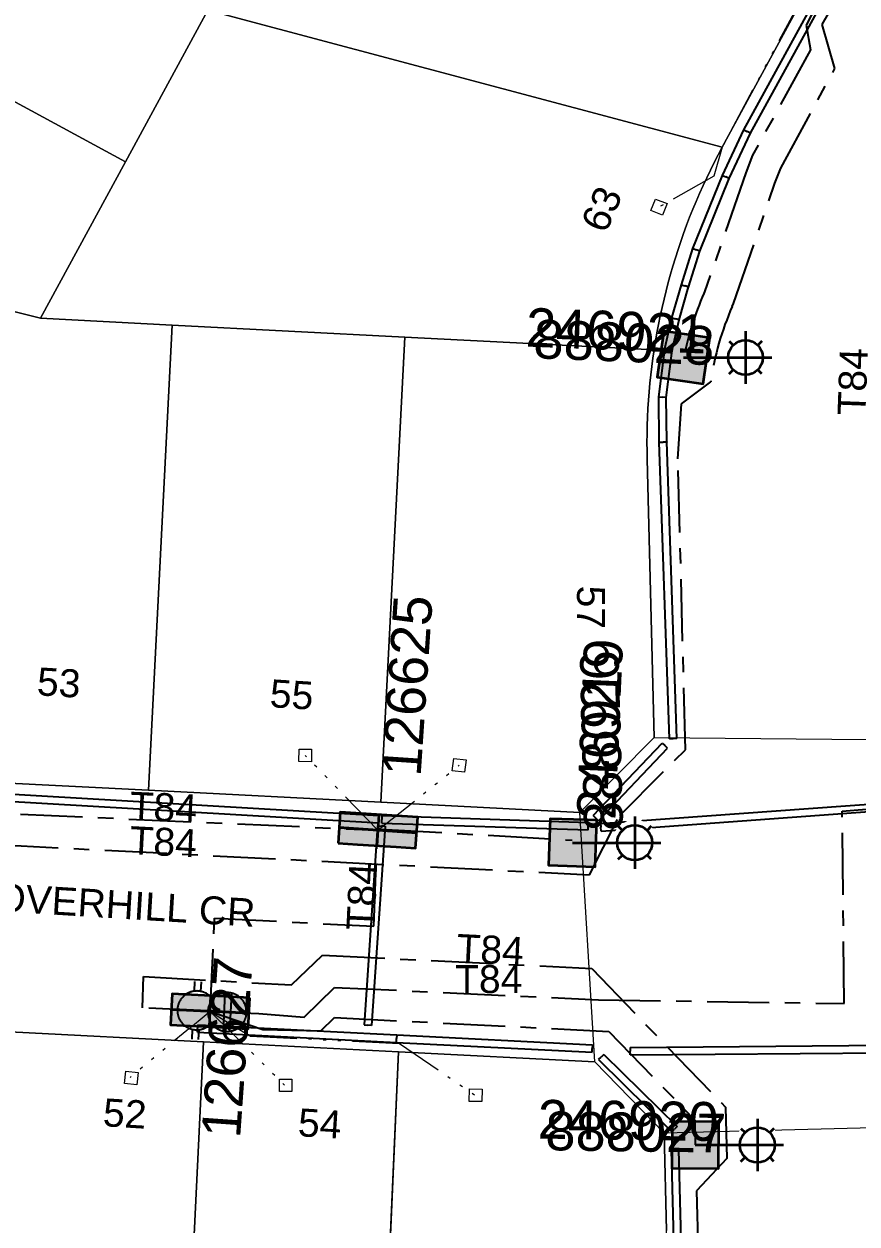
# Model space of a CAD drawing. Header units: metres. Extents: x 293418 to 294566, y 6233478 to 6234177.
# Drawn here: x 293777.7 to 293831.4, y 6233527.3 to 6233604.6 of the extents above; entities that cross this region are included whole.
import ezdxf
from ezdxf.enums import TextEntityAlignment as Align

# ---------------------------------------------------------------- set-up
doc = ezdxf.new("R2010")
doc.units = ezdxf.units.M
doc.linetypes.add('Cable Exist UG', pattern=[7, 4, -1, 1, -1])
doc.linetypes.add('PHANTOMX2', pattern=[6.6, 3, -0.75, 0.2, -0.75, 0.2, -0.75, 0.2, -0.75])
doc.layers.get('0').update_dxf_attribs({"color": 6})
for name, color, linetype, lineweight in [('_User_LV_Exist', 5, 'Continuous', 35), ('Cadastre Land Parcels_SP_EXT', 118, 'Continuous', 15), ('Cadastre Roads_SP_EXT', 218, 'Continuous', 15), ('Mains_LV_EXT', 163, 'Continuous', 25), ('Mains_LV_SL_EXT', 135, 'Continuous', 25), ('Services_SP_EXT', 42, 'PHANTOMX2', 20)]:
    doc.layers.add(name, color=color, linetype=linetype, lineweight=lineweight)
for name, color, linetype in [('Duct_SP_EXT', 30, 'Continuous'), ('Equip_LV_EXT', 7, 'Continuous'), ('Equip_SP_SL_EXT', 7, 'Continuous'), ('SupportsUG_SP_LV_EXT', 7, 'Continuous'), ('SupportsUG_SP_LV_SL_EXT', 7, 'Continuous')]:
    doc.layers.add(name, color=color, linetype=linetype)
doc.layers.add('Features_HIDE', color=1, linetype='Continuous', plot=False)
doc.styles.add('COLUMN_LABEL', font='arial.ttf', dxfattribs={"height": 2})
doc.styles.add('iecARIAL', font='arial.ttf', dxfattribs={"height": 2})
doc.styles.add('POLE_LABEL', font='arial.ttf', dxfattribs={"height": 2})
doc.styles.add('SL_LABEL', font='arial.ttf', dxfattribs={"height": 2})
doc.styles.get("Standard").update_dxf_attribs({"font": 'arial.ttf'})

# ---------------------------------------------------------------- blocks, each defined once
blk = doc.blocks.new('SL_LANTERN_EXT')
at = {"flags": 9}
for tag, p in [('LRATECODE', (-7.4, 0)), ('LOUTREACHVOCAB', (-7.2, 0)), ('LOUTREACH', (-7, 0)), ('LANTNUMBER', (-6.6, 0)), ('LNEW', (-6.4, 0)), ('LMASTVOCAB', (-6.2, 0)), ('LMAST', (-6, 0)), ('LLAMPVOCAB', (-5.8, 0)), ('LLAMP', (-5.6, 0)), ('LEXIST', (-5.4, 0)), ('LCHARGE3PERCENT', (-5.2, 0)), ('LCHARGE3', (-5, 0)), ('LCHARGE2PERCENT', (-4.8, 0)), ('LCHARGE2', (-4.6, 0)), ('LCHARGE1PERCENT', (-4.4, 0)), ('LCHARGE1', (-4.2, 0)), ('LCATEGORY', (-4, 0)), ('LBRACKETVOCAB', (-3.8, 0)), ('LBRACKET', (-3.6, 0)), ('LKINGHEIGHT', (-3.4, 0)), ('CREPLACE', (-3.2, 0)), ('CREMOVE', (-3, 0)), ('CNUMBER', (-2.8, 0)), ('CNEW', (-2.6, 0)), ('CEXIST', (-2.4, 0)), ('USAGE', (-2.2, 0)), ('STATE', (-2, 0)), ('OWNED_BY', (-1.8, 0)), ('ORIENTATION', (-1.6, 0)), ('OPERATING_VOLTAGE', (-1.4, 0)), ('NO_PHASES', (-1.2, 0)), ('LANTERN_TYPE', (-1, 0)), ('LANTERN_PURPOSE', (-0.8, 0)), ('CONTROL_TYPE', (-0.6, 0)), ('CONSTRUCTED_VOLTAGE', (-0.4, 0))]:
    blk.add_attdef(tag, text='', height=0.001, rotation=270, dxfattribs=at).set_placement(p, align=Align.MIDDLE_LEFT)
at = {"style": 'SL_LABEL', "flags": 9}
blk.add_attdef('STREET_CODE', text='', height=0.001, rotation=270, dxfattribs=at).set_placement((0.001, 0), align=Align.MIDDLE_LEFT)
at = {"flags": 1}
blk.add_attdef('Z', (0, 0), '', height=0.001, rotation=270, dxfattribs=at)
at = {"width": 0.9}
blk.add_attdef('LNUMBER', text='', height=1, dxfattribs=at).set_placement((7, -1), align=Align.MIDDLE_LEFT)
at = {"flags": 9}
for tag, p in [('LREMOVE', (0, -7.6)), ('LREPLACE', (0, -7.8)), ('LTYPE', (0, -8)), ('LTYPEVOCAB', (0, -8.2)), ('LEGEND', (0, -8.4)), ('SUBURB', (0, -8.6)), ('STREETNAME', (0, -8.8)), ('LOCATION', (0, -9)), ('NOTES', (0, -9.2)), ('MAINTAINED_BY', (0, -9.863))]:
    blk.add_attdef(tag, text='', height=0.001, dxfattribs=at).set_placement(p, align=Align.MIDDLE_LEFT)
blk.add_attdef('OPERATED_BY', (0, -9.607), '', height=0.001, dxfattribs=at)
at = {"layer": 'Features_HIDE', "width": 0.9}
blk.add_attdef('ASSET_NUM', text='', height=1, dxfattribs=at).set_placement((7, 1), align=Align.MIDDLE_LEFT)
blk.add_wipeout([(5.688, 0), (5.061, -1.061), (4, -1.688), (2.939, -1.061), (2.313, 0), (2.939, 1.061), (4, 1.687), (5.061, 1.061)])
for p, q in [((4, 1.687), (4, 0)), ((2.939, 1.061), (3.205, 0.795)), ((5.061, 1.061), (4.795, 0.795)), ((0, 0), (4, 0)), ((4, 0), (5.688, 0)), ((4, 0), (4, -1.688)), ((2.939, -1.061), (3.205, -0.795)), ((5.061, -1.061), (4.795, -0.795))]:
    blk.add_line(p, q)
blk.add_circle((4, 0), 1.125)
blk = doc.blocks.new('CCP_EXT')
at = {"flags": 9}
for tag, p in [('USAGE', (0, -1.2)), ('LEGEND', (0, -1.4)), ('LIFE_SUPPORT', (0, -1.6)), ('STATE', (0, -1.8)), ('NOTES', (0, -2))]:
    blk.add_attdef(tag, text='', height=0.2, dxfattribs=at).set_placement(p, align=Align.MIDDLE_LEFT)
blk.add_wipeout([(0, 0.566), (0.566, 0), (0, -0.566), (-0.566, 0)])
blk.add_lwpolyline([(-0.566, 0), (0, 0.566), (0.566, 0), (0, -0.566), (-0.566, 0)])
at = {"flags": 1}
blk.add_attdef('Z', (0, 0), '', height=0.2, dxfattribs=at)
at = {"flags": 9}
for tag, p in [('CCP_TYPE', (0, 0)), ('OPERATING_VOLTAGE', (0, -0.6)), ('ORIENTATION', (0, -0.8)), ('CONSTRUCTED_VOLTAGE', (0, -0.2)), ('NO_PHASES', (0, -0.4)), ('OWNED_BY', (0, -1))]:
    blk.add_attdef(tag, text='', height=0.2, dxfattribs=at).set_placement(p, align=Align.MIDDLE_LEFT)
blk = doc.blocks.new('LV_UG_LINKS_OPEN_EXT')
at = {"layer": 'Equip_LV_EXT'}
for tag, height, flags, p in [('CONSTRUCTED_VOLTAGE', 0.167, 9, (3.167, -1.833)), ('NO_PHASES', 0.167, 9, (3.167, -2)), ('OPERATING_VOLTAGE', 0.2, 9, (3, -2.6)), ('ORIENTATION', 0.2, 9, (3, -2.8)), ('STATE', 0.2, 9, (3, -3)), ('SWITCH_TYPE', 0.2, 9, (3, -3.2)), ('OWNED_BY', 0.2, 9, (3, -3.8)), ('USAGE', 0.2, 9, (3, -3.4)), ('NOTES', 0.2, 9, (3, -3.6)), ('TYPE', 0.2, 9, (3, -4.6)), ('OPERATED_BY', 0.2, 9, (3, -4)), ('MAINTAINED_BY', 0.2, 9, (3, -4.2)), ('NUMBER_OF_PHASES', 0.2, 9, (3, -4.4)), ('Z', 0.2, 1, (3, -4.8))]:
    blk.add_attdef(tag, text='', height=height, dxfattribs=dict(at, flags=flags)).set_placement(p, align=Align.MIDDLE_LEFT)
blk.add_wipeout([(4, 1.25), (3.969, 1.25), (3.939, 1.248), (3.908, 1.247), (3.877, 1.244), (3.847, 1.241), (3.817, 1.236), (3.786, 1.232), (3.756, 1.226), (3.726, 1.22), (3.696, 1.213), (3.667, 1.205), (3.637, 1.196), (3.608, 1.187), (3.579, 1.177), (3.55, 1.166), (3.522, 1.155), (3.493, 1.143), (3.466, 1.13), (3.438, 1.117), (3.411, 1.102), (3.384, 1.088), (3.357, 1.072), (3.331, 1.056), (3.306, 1.039), (3.28, 1.022), (3.255, 1.004), (3.231, 0.985), (3.207, 0.966), (3.184, 0.947), (3.161, 0.926), (3.138, 0.905), (3.116, 0.884), (3.095, 0.862), (3.074, 0.839), (3.053, 0.816), (3.034, 0.793), (3.015, 0.769), (2.996, 0.745), (2.978, 0.72), (2.961, 0.694), (2.944, 0.669), (2.928, 0.643), (2.912, 0.616), (2.898, 0.589), (2.883, 0.562), (2.87, 0.534), (2.857, 0.507), (2.845, 0.478), (2.834, 0.45), (2.823, 0.421), (2.813, 0.392), (2.804, 0.363), (2.795, 0.333), (2.787, 0.304), (2.78, 0.274), (2.774, 0.244), (2.768, 0.214), (2.764, 0.183), (2.759, 0.153), (2.756, 0.123), (2.753, 0.092), (2.752, 0.061), (2.75, 0.031), (2.75, 0), (2.75, -0.031), (2.752, -0.061), (2.753, -0.092), (2.756, -0.123), (2.759, -0.153), (2.764, -0.183), (2.768, -0.214), (2.774, -0.244), (2.78, -0.274), (2.787, -0.304), (2.795, -0.333), (2.804, -0.363), (2.813, -0.392), (2.823, -0.421), (2.834, -0.45), (2.845, -0.478), (2.857, -0.507), (2.87, -0.534), (2.883, -0.562), (2.898, -0.589), (2.912, -0.616), (2.928, -0.643), (2.944, -0.669), (2.961, -0.694), (2.978, -0.72), (2.996, -0.745), (3.015, -0.769), (3.034, -0.793), (3.053, -0.816), (3.074, -0.839), (3.095, -0.862), (3.116, -0.884), (3.138, -0.905), (3.161, -0.926), (3.184, -0.947), (3.207, -0.966), (3.231, -0.985), (3.255, -1.004), (3.28, -1.022), (3.306, -1.039), (3.331, -1.056), (3.357, -1.072), (3.384, -1.088), (3.411, -1.102), (3.438, -1.117), (3.466, -1.13), (3.493, -1.143), (3.522, -1.155), (3.55, -1.166), (3.579, -1.177), (3.608, -1.187), (3.637, -1.196), (3.667, -1.205), (3.696, -1.213), (3.726, -1.22), (3.756, -1.226), (3.786, -1.232), (3.817, -1.236), (3.847, -1.241), (3.877, -1.244), (3.908, -1.247), (3.939, -1.248), (3.969, -1.25), (4, -1.25), (4.031, -1.25), (4.061, -1.248), (4.092, -1.247), (4.123, -1.244), (4.153, -1.241), (4.183, -1.236), (4.214, -1.232), (4.244, -1.226), (4.274, -1.22), (4.304, -1.213), (4.333, -1.205), (4.363, -1.196), (4.392, -1.187), (4.421, -1.177), (4.45, -1.166), (4.478, -1.155), (4.507, -1.143), (4.534, -1.13), (4.562, -1.117), (4.589, -1.102), (4.616, -1.088), (4.643, -1.072), (4.669, -1.056), (4.694, -1.039), (4.72, -1.022), (4.745, -1.004), (4.769, -0.985), (4.793, -0.966), (4.816, -0.947), (4.839, -0.926), (4.862, -0.905), (4.884, -0.884), (4.905, -0.862), (4.926, -0.839), (4.947, -0.816), (4.966, -0.793), (4.985, -0.769), (5.004, -0.745), (5.022, -0.72), (5.039, -0.694), (5.056, -0.669), (5.072, -0.643), (5.088, -0.616), (5.102, -0.589), (5.117, -0.562), (5.13, -0.534), (5.143, -0.507), (5.155, -0.478), (5.166, -0.45), (5.177, -0.421), (5.187, -0.392), (5.196, -0.363), (5.205, -0.333), (5.213, -0.304), (5.22, -0.274), (5.226, -0.244), (5.232, -0.214), (5.236, -0.183), (5.241, -0.153), (5.244, -0.123), (5.247, -0.092), (5.248, -0.061), (5.25, -0.031), (5.25, 0), (5.25, 0.031), (5.248, 0.061), (5.247, 0.092), (5.244, 0.123), (5.241, 0.153), (5.236, 0.183), (5.232, 0.214), (5.226, 0.244), (5.22, 0.274), (5.213, 0.304), (5.205, 0.333), (5.196, 0.363), (5.187, 0.392), (5.177, 0.421), (5.166, 0.45), (5.155, 0.478), (5.143, 0.507), (5.13, 0.534), (5.117, 0.562), (5.102, 0.589), (5.088, 0.616), (5.072, 0.643), (5.056, 0.669), (5.039, 0.694), (5.022, 0.72), (5.004, 0.745), (4.985, 0.769), (4.966, 0.793), (4.947, 0.816), (4.926, 0.839), (4.905, 0.862), (4.884, 0.884), (4.862, 0.905), (4.839, 0.926), (4.816, 0.947), (4.793, 0.966), (4.769, 0.985), (4.745, 1.004), (4.72, 1.022), (4.694, 1.039), (4.669, 1.056), (4.643, 1.072), (4.616, 1.088), (4.589, 1.102), (4.562, 1.117), (4.534, 1.13), (4.507, 1.143), (4.478, 1.155), (4.45, 1.166), (4.421, 1.177), (4.392, 1.187), (4.363, 1.196), (4.333, 1.205), (4.304, 1.213), (4.274, 1.22), (4.244, 1.226), (4.214, 1.232), (4.183, 1.236), (4.153, 1.241), (4.123, 1.244), (4.092, 1.247), (4.061, 1.248), (4.031, 1.25)]).dxf.layer = 'Equip_LV_EXT'
for p, q in [((3.792, 1.863), (3.792, 1.232)), ((4.208, 1.863), (4.208, 1.232)), ((3.792, -1.232), (3.792, -1.863)), ((4.208, -1.232), (4.208, -1.863))]:
    blk.add_line(p, q, dxfattribs=at)
at = {"layer": 'Equip_LV_EXT', "flags": 128}
blk.add_lwpolyline([(4, 1.25), (3.969, 1.25), (3.939, 1.248), (3.908, 1.247), (3.877, 1.244), (3.847, 1.241), (3.817, 1.236), (3.786, 1.232), (3.756, 1.226), (3.726, 1.22), (3.696, 1.213), (3.667, 1.205), (3.637, 1.196), (3.608, 1.187), (3.579, 1.177), (3.55, 1.166), (3.522, 1.155), (3.493, 1.143), (3.466, 1.13), (3.438, 1.117), (3.411, 1.102), (3.384, 1.088), (3.357, 1.072), (3.331, 1.056), (3.306, 1.039), (3.28, 1.022), (3.255, 1.004), (3.231, 0.985), (3.207, 0.966), (3.184, 0.947), (3.161, 0.926), (3.138, 0.905), (3.116, 0.884), (3.095, 0.862), (3.074, 0.839), (3.053, 0.816), (3.034, 0.793), (3.015, 0.769), (2.996, 0.745), (2.978, 0.72), (2.961, 0.694), (2.944, 0.669), (2.928, 0.643), (2.912, 0.616), (2.898, 0.589), (2.883, 0.562), (2.87, 0.534), (2.857, 0.507), (2.845, 0.478), (2.834, 0.45), (2.823, 0.421), (2.813, 0.392), (2.804, 0.363), (2.795, 0.333), (2.787, 0.304), (2.78, 0.274), (2.774, 0.244), (2.768, 0.214), (2.764, 0.183), (2.759, 0.153), (2.756, 0.123), (2.753, 0.092), (2.752, 0.061), (2.75, 0.031), (2.75, 0), (2.75, -0.031), (2.752, -0.061), (2.753, -0.092), (2.756, -0.123), (2.759, -0.153), (2.764, -0.183), (2.768, -0.214), (2.774, -0.244), (2.78, -0.274), (2.787, -0.304), (2.795, -0.333), (2.804, -0.363), (2.813, -0.392), (2.823, -0.421), (2.834, -0.45), (2.845, -0.478), (2.857, -0.507), (2.87, -0.534), (2.883, -0.562), (2.898, -0.589), (2.912, -0.616), (2.928, -0.643), (2.944, -0.669), (2.961, -0.694), (2.978, -0.72), (2.996, -0.745), (3.015, -0.769), (3.034, -0.793), (3.053, -0.816), (3.074, -0.839), (3.095, -0.862), (3.116, -0.884), (3.138, -0.905), (3.161, -0.926), (3.184, -0.947), (3.207, -0.966), (3.231, -0.985), (3.255, -1.004), (3.28, -1.022), (3.306, -1.039), (3.331, -1.056), (3.357, -1.072), (3.384, -1.088), (3.411, -1.102), (3.438, -1.117), (3.466, -1.13), (3.493, -1.143), (3.522, -1.155), (3.55, -1.166), (3.579, -1.177), (3.608, -1.187), (3.637, -1.196), (3.667, -1.205), (3.696, -1.213), (3.726, -1.22), (3.756, -1.226), (3.786, -1.232), (3.817, -1.236), (3.847, -1.241), (3.877, -1.244), (3.908, -1.247), (3.939, -1.248), (3.969, -1.25), (4, -1.25), (4.031, -1.25), (4.061, -1.248), (4.092, -1.247), (4.123, -1.244), (4.153, -1.241), (4.183, -1.236), (4.214, -1.232), (4.244, -1.226), (4.274, -1.22), (4.304, -1.213), (4.333, -1.205), (4.363, -1.196), (4.392, -1.187), (4.421, -1.177), (4.45, -1.166), (4.478, -1.155), (4.507, -1.143), (4.534, -1.13), (4.562, -1.117), (4.589, -1.102), (4.616, -1.088), (4.643, -1.072), (4.669, -1.056), (4.694, -1.039), (4.72, -1.022), (4.745, -1.004), (4.769, -0.985), (4.793, -0.966), (4.816, -0.947), (4.839, -0.926), (4.862, -0.905), (4.884, -0.884), (4.905, -0.862), (4.926, -0.839), (4.947, -0.816), (4.966, -0.793), (4.985, -0.769), (5.004, -0.745), (5.022, -0.72), (5.039, -0.694), (5.056, -0.669), (5.072, -0.643), (5.088, -0.616), (5.102, -0.589), (5.117, -0.562), (5.13, -0.534), (5.143, -0.507), (5.155, -0.478), (5.166, -0.45), (5.177, -0.421), (5.187, -0.392), (5.196, -0.363), (5.205, -0.333), (5.213, -0.304), (5.22, -0.274), (5.226, -0.244), (5.232, -0.214), (5.236, -0.183), (5.241, -0.153), (5.244, -0.123), (5.247, -0.092), (5.248, -0.061), (5.25, -0.031), (5.25, 0), (5.25, 0.031), (5.248, 0.061), (5.247, 0.092), (5.244, 0.123), (5.241, 0.153), (5.236, 0.183), (5.232, 0.214), (5.226, 0.244), (5.22, 0.274), (5.213, 0.304), (5.205, 0.333), (5.196, 0.363), (5.187, 0.392), (5.177, 0.421), (5.166, 0.45), (5.155, 0.478), (5.143, 0.507), (5.13, 0.534), (5.117, 0.562), (5.102, 0.589), (5.088, 0.616), (5.072, 0.643), (5.056, 0.669), (5.039, 0.694), (5.022, 0.72), (5.004, 0.745), (4.985, 0.769), (4.966, 0.793), (4.947, 0.816), (4.926, 0.839), (4.905, 0.862), (4.884, 0.884), (4.862, 0.905), (4.839, 0.926), (4.816, 0.947), (4.793, 0.966), (4.769, 0.985), (4.745, 1.004), (4.72, 1.022), (4.694, 1.039), (4.669, 1.056), (4.643, 1.072), (4.616, 1.088), (4.589, 1.102), (4.562, 1.117), (4.534, 1.13), (4.507, 1.143), (4.478, 1.155), (4.45, 1.166), (4.421, 1.177), (4.392, 1.187), (4.363, 1.196), (4.333, 1.205), (4.304, 1.213), (4.274, 1.22), (4.244, 1.226), (4.214, 1.232), (4.183, 1.236), (4.153, 1.241), (4.123, 1.244), (4.092, 1.247), (4.061, 1.248), (4.031, 1.25)], close=True, dxfattribs=at)
at = {"layer": 'Equip_LV_EXT', "flags": 9}
blk.add_attdef('ACTUAL_STATUS', text='', height=0.167, dxfattribs=at).set_placement((3.167, -1.667), align=Align.MIDDLE_LEFT)
blk = doc.blocks.new('LV_UG_LINKS_CLOSED_EXT')
at = {"layer": 'Equip_LV_EXT'}
for tag, flags, p in [('ACTUAL_STATUS', 9, (3, -2)), ('CONSTRUCTED_VOLTAGE', 9, (3, -2.2)), ('NO_PHASES', 9, (3, -2.4)), ('OPERATING_VOLTAGE', 9, (3, -2.6)), ('ORIENTATION', 9, (3, -2.8)), ('STATE', 9, (3, -3)), ('SWITCH_TYPE', 9, (3, -3.2)), ('OWNED_BY', 9, (3, -3.8)), ('USAGE', 9, (3, -3.4)), ('NOTES', 9, (3, -3.6)), ('TYPE', 9, (3, -4.6)), ('OPERATED_BY', 9, (3, -4)), ('MAINTAINED_BY', 9, (3, -4.2)), ('NUMBER_OF_PHASES', 9, (3, -4.4)), ('Z', 1, (3, -4.8))]:
    blk.add_attdef(tag, text='', height=0.2, dxfattribs=dict(at, flags=flags)).set_placement(p, align=Align.MIDDLE_LEFT)
blk.add_wipeout([(4, 1.25), (3.969, 1.25), (3.939, 1.248), (3.908, 1.247), (3.877, 1.244), (3.847, 1.241), (3.817, 1.236), (3.786, 1.232), (3.756, 1.226), (3.726, 1.22), (3.696, 1.213), (3.667, 1.205), (3.637, 1.196), (3.608, 1.187), (3.579, 1.177), (3.55, 1.166), (3.522, 1.155), (3.493, 1.143), (3.466, 1.13), (3.438, 1.117), (3.411, 1.102), (3.384, 1.088), (3.357, 1.072), (3.331, 1.056), (3.306, 1.039), (3.28, 1.022), (3.255, 1.004), (3.231, 0.985), (3.207, 0.966), (3.184, 0.947), (3.161, 0.926), (3.138, 0.905), (3.116, 0.884), (3.095, 0.862), (3.074, 0.839), (3.053, 0.816), (3.034, 0.793), (3.015, 0.769), (2.996, 0.745), (2.978, 0.72), (2.961, 0.694), (2.944, 0.669), (2.928, 0.643), (2.912, 0.616), (2.898, 0.589), (2.883, 0.562), (2.87, 0.534), (2.857, 0.507), (2.845, 0.478), (2.834, 0.45), (2.823, 0.421), (2.813, 0.392), (2.804, 0.363), (2.795, 0.333), (2.787, 0.304), (2.78, 0.274), (2.774, 0.244), (2.768, 0.214), (2.764, 0.183), (2.759, 0.153), (2.756, 0.123), (2.753, 0.092), (2.752, 0.061), (2.75, 0.031), (2.75, 0), (2.75, -0.031), (2.752, -0.061), (2.753, -0.092), (2.756, -0.123), (2.759, -0.153), (2.764, -0.183), (2.768, -0.214), (2.774, -0.244), (2.78, -0.274), (2.787, -0.304), (2.795, -0.333), (2.804, -0.363), (2.813, -0.392), (2.823, -0.421), (2.834, -0.45), (2.845, -0.478), (2.857, -0.507), (2.87, -0.534), (2.883, -0.562), (2.898, -0.589), (2.912, -0.616), (2.928, -0.643), (2.944, -0.669), (2.961, -0.694), (2.978, -0.72), (2.996, -0.745), (3.015, -0.769), (3.034, -0.793), (3.053, -0.816), (3.074, -0.839), (3.095, -0.862), (3.116, -0.884), (3.138, -0.905), (3.161, -0.926), (3.184, -0.947), (3.207, -0.966), (3.231, -0.985), (3.255, -1.004), (3.28, -1.022), (3.306, -1.039), (3.331, -1.056), (3.357, -1.072), (3.384, -1.088), (3.411, -1.102), (3.438, -1.117), (3.466, -1.13), (3.493, -1.143), (3.522, -1.155), (3.55, -1.166), (3.579, -1.177), (3.608, -1.187), (3.637, -1.196), (3.667, -1.205), (3.696, -1.213), (3.726, -1.22), (3.756, -1.226), (3.786, -1.232), (3.817, -1.236), (3.847, -1.241), (3.877, -1.244), (3.908, -1.247), (3.939, -1.248), (3.969, -1.25), (4, -1.25), (4.031, -1.25), (4.061, -1.248), (4.092, -1.247), (4.123, -1.244), (4.153, -1.241), (4.183, -1.236), (4.214, -1.232), (4.244, -1.226), (4.274, -1.22), (4.304, -1.213), (4.333, -1.205), (4.363, -1.196), (4.392, -1.187), (4.421, -1.177), (4.45, -1.166), (4.478, -1.155), (4.507, -1.143), (4.534, -1.13), (4.562, -1.117), (4.589, -1.102), (4.616, -1.088), (4.643, -1.072), (4.669, -1.056), (4.694, -1.039), (4.72, -1.022), (4.745, -1.004), (4.769, -0.985), (4.793, -0.966), (4.816, -0.947), (4.839, -0.926), (4.862, -0.905), (4.884, -0.884), (4.905, -0.862), (4.926, -0.839), (4.947, -0.816), (4.966, -0.793), (4.985, -0.769), (5.004, -0.745), (5.022, -0.72), (5.039, -0.694), (5.056, -0.669), (5.072, -0.643), (5.088, -0.616), (5.102, -0.589), (5.117, -0.562), (5.13, -0.534), (5.143, -0.507), (5.155, -0.478), (5.166, -0.45), (5.177, -0.421), (5.187, -0.392), (5.196, -0.363), (5.205, -0.333), (5.213, -0.304), (5.22, -0.274), (5.226, -0.244), (5.232, -0.214), (5.236, -0.183), (5.241, -0.153), (5.244, -0.123), (5.247, -0.092), (5.248, -0.061), (5.25, -0.031), (5.25, 0), (5.25, 0.031), (5.248, 0.061), (5.247, 0.092), (5.244, 0.123), (5.241, 0.153), (5.236, 0.183), (5.232, 0.214), (5.226, 0.244), (5.22, 0.274), (5.213, 0.304), (5.205, 0.333), (5.196, 0.363), (5.187, 0.392), (5.177, 0.421), (5.166, 0.45), (5.155, 0.478), (5.143, 0.507), (5.13, 0.534), (5.117, 0.562), (5.102, 0.589), (5.088, 0.616), (5.072, 0.643), (5.056, 0.669), (5.039, 0.694), (5.022, 0.72), (5.004, 0.745), (4.985, 0.769), (4.966, 0.793), (4.947, 0.816), (4.926, 0.839), (4.905, 0.862), (4.884, 0.884), (4.862, 0.905), (4.839, 0.926), (4.816, 0.947), (4.793, 0.966), (4.769, 0.985), (4.745, 1.004), (4.72, 1.022), (4.694, 1.039), (4.669, 1.056), (4.643, 1.072), (4.616, 1.088), (4.589, 1.102), (4.562, 1.117), (4.534, 1.13), (4.507, 1.143), (4.478, 1.155), (4.45, 1.166), (4.421, 1.177), (4.392, 1.187), (4.363, 1.196), (4.333, 1.205), (4.304, 1.213), (4.274, 1.22), (4.244, 1.226), (4.214, 1.232), (4.183, 1.236), (4.153, 1.241), (4.123, 1.244), (4.092, 1.247), (4.061, 1.248), (4.031, 1.25)]).dxf.layer = 'Equip_LV_EXT'
for p, q in [((3.792, 1.232), (3.792, -1.232)), ((4.208, 1.232), (4.208, -1.232))]:
    blk.add_line(p, q, dxfattribs=at)
at = {"layer": 'Equip_LV_EXT', "flags": 128}
blk.add_lwpolyline([(4, 1.25), (3.969, 1.25), (3.939, 1.248), (3.908, 1.247), (3.877, 1.244), (3.847, 1.241), (3.817, 1.236), (3.786, 1.232), (3.756, 1.226), (3.726, 1.22), (3.696, 1.213), (3.667, 1.205), (3.637, 1.196), (3.608, 1.187), (3.579, 1.177), (3.55, 1.166), (3.522, 1.155), (3.493, 1.143), (3.466, 1.13), (3.438, 1.117), (3.411, 1.102), (3.384, 1.088), (3.357, 1.072), (3.331, 1.056), (3.306, 1.039), (3.28, 1.022), (3.255, 1.004), (3.231, 0.985), (3.207, 0.966), (3.184, 0.947), (3.161, 0.926), (3.138, 0.905), (3.116, 0.884), (3.095, 0.862), (3.074, 0.839), (3.053, 0.816), (3.034, 0.793), (3.015, 0.769), (2.996, 0.745), (2.978, 0.72), (2.961, 0.694), (2.944, 0.669), (2.928, 0.643), (2.912, 0.616), (2.898, 0.589), (2.883, 0.562), (2.87, 0.534), (2.857, 0.507), (2.845, 0.478), (2.834, 0.45), (2.823, 0.421), (2.813, 0.392), (2.804, 0.363), (2.795, 0.333), (2.787, 0.304), (2.78, 0.274), (2.774, 0.244), (2.768, 0.214), (2.764, 0.183), (2.759, 0.153), (2.756, 0.123), (2.753, 0.092), (2.752, 0.061), (2.75, 0.031), (2.75, 0), (2.75, -0.031), (2.752, -0.061), (2.753, -0.092), (2.756, -0.123), (2.759, -0.153), (2.764, -0.183), (2.768, -0.214), (2.774, -0.244), (2.78, -0.274), (2.787, -0.304), (2.795, -0.333), (2.804, -0.363), (2.813, -0.392), (2.823, -0.421), (2.834, -0.45), (2.845, -0.478), (2.857, -0.507), (2.87, -0.534), (2.883, -0.562), (2.898, -0.589), (2.912, -0.616), (2.928, -0.643), (2.944, -0.669), (2.961, -0.694), (2.978, -0.72), (2.996, -0.745), (3.015, -0.769), (3.034, -0.793), (3.053, -0.816), (3.074, -0.839), (3.095, -0.862), (3.116, -0.884), (3.138, -0.905), (3.161, -0.926), (3.184, -0.947), (3.207, -0.966), (3.231, -0.985), (3.255, -1.004), (3.28, -1.022), (3.306, -1.039), (3.331, -1.056), (3.357, -1.072), (3.384, -1.088), (3.411, -1.102), (3.438, -1.117), (3.466, -1.13), (3.493, -1.143), (3.522, -1.155), (3.55, -1.166), (3.579, -1.177), (3.608, -1.187), (3.637, -1.196), (3.667, -1.205), (3.696, -1.213), (3.726, -1.22), (3.756, -1.226), (3.786, -1.232), (3.817, -1.236), (3.847, -1.241), (3.877, -1.244), (3.908, -1.247), (3.939, -1.248), (3.969, -1.25), (4, -1.25), (4.031, -1.25), (4.061, -1.248), (4.092, -1.247), (4.123, -1.244), (4.153, -1.241), (4.183, -1.236), (4.214, -1.232), (4.244, -1.226), (4.274, -1.22), (4.304, -1.213), (4.333, -1.205), (4.363, -1.196), (4.392, -1.187), (4.421, -1.177), (4.45, -1.166), (4.478, -1.155), (4.507, -1.143), (4.534, -1.13), (4.562, -1.117), (4.589, -1.102), (4.616, -1.088), (4.643, -1.072), (4.669, -1.056), (4.694, -1.039), (4.72, -1.022), (4.745, -1.004), (4.769, -0.985), (4.793, -0.966), (4.816, -0.947), (4.839, -0.926), (4.862, -0.905), (4.884, -0.884), (4.905, -0.862), (4.926, -0.839), (4.947, -0.816), (4.966, -0.793), (4.985, -0.769), (5.004, -0.745), (5.022, -0.72), (5.039, -0.694), (5.056, -0.669), (5.072, -0.643), (5.088, -0.616), (5.102, -0.589), (5.117, -0.562), (5.13, -0.534), (5.143, -0.507), (5.155, -0.478), (5.166, -0.45), (5.177, -0.421), (5.187, -0.392), (5.196, -0.363), (5.205, -0.333), (5.213, -0.304), (5.22, -0.274), (5.226, -0.244), (5.232, -0.214), (5.236, -0.183), (5.241, -0.153), (5.244, -0.123), (5.247, -0.092), (5.248, -0.061), (5.25, -0.031), (5.25, 0), (5.25, 0.031), (5.248, 0.061), (5.247, 0.092), (5.244, 0.123), (5.241, 0.153), (5.236, 0.183), (5.232, 0.214), (5.226, 0.244), (5.22, 0.274), (5.213, 0.304), (5.205, 0.333), (5.196, 0.363), (5.187, 0.392), (5.177, 0.421), (5.166, 0.45), (5.155, 0.478), (5.143, 0.507), (5.13, 0.534), (5.117, 0.562), (5.102, 0.589), (5.088, 0.616), (5.072, 0.643), (5.056, 0.669), (5.039, 0.694), (5.022, 0.72), (5.004, 0.745), (4.985, 0.769), (4.966, 0.793), (4.947, 0.816), (4.926, 0.839), (4.905, 0.862), (4.884, 0.884), (4.862, 0.905), (4.839, 0.926), (4.816, 0.947), (4.793, 0.966), (4.769, 0.985), (4.745, 1.004), (4.72, 1.022), (4.694, 1.039), (4.669, 1.056), (4.643, 1.072), (4.616, 1.088), (4.589, 1.102), (4.562, 1.117), (4.534, 1.13), (4.507, 1.143), (4.478, 1.155), (4.45, 1.166), (4.421, 1.177), (4.392, 1.187), (4.363, 1.196), (4.333, 1.205), (4.304, 1.213), (4.274, 1.22), (4.244, 1.226), (4.214, 1.232), (4.183, 1.236), (4.153, 1.241), (4.123, 1.244), (4.092, 1.247), (4.061, 1.248), (4.031, 1.25)], close=True, dxfattribs=at)
blk = doc.blocks.new('PILLAR_EXT')
blk.add_hatch(color=256).paths.add_polyline_path([(-2.5, 1), (-2.5, -1), (2.5, -1), (2.5, 1)])
for p, q in [((0, 1), (0, -1)), ((-2.5, 0), (2.5, 0))]:
    blk.add_line(p, q)
at = {"ltscale": 10}
blk.add_line((2.5, 0), (-2.5, 0), dxfattribs=at)
blk.add_lwpolyline([(-2.5, -1), (-1.25, -1), (1.25, -1), (2.5, -1), (2.5, 1), (-2.5, 1)], close=True)
at = {"width": 0.9, "flags": 8}
blk.add_attdef('ASSET_NUM', text='', height=2, rotation=90, dxfattribs=at).set_placement((-2, 4), align=Align.MIDDLE_LEFT)
for tag, p, flags in [('OWNED_BY', (0, -0.2), 9), ('STATE', (0, -0.4), 9), ('SUPPORT_TYPE', (0, -0.6), 9), ('USAGE', (0, -0.8), 9), ('LEGEND', (0, -1), 9), ('LOCATION', (0, -1.2), 9), ('NOTES', (0, -1.4), 9), ('PARENT', (0, -1.6), 9), ('STREETNAME', (0, -1.8), 9), ('SUBURB', (0, -2), 1)]:
    blk.add_attdef(tag, p, '', height=0.2, dxfattribs=dict(flags=flags))
blk = doc.blocks.new('COLUMN_EXT')
blk.add_hatch(color=256).paths.add_polyline_path([(1.5, -1.5), (1.5, 1.5), (-1.5, 1.5), (-1.5, -1.5)])
blk.add_lwpolyline([(1.5, 1.5), (-1.5, 1.5), (-1.5, -1.5), (1.5, -1.5)], close=True)
at = {"flags": 1}
blk.add_attdef('Z', (-1.813, 2.351), '', height=0.2, rotation=180, dxfattribs=at)
at = {"flags": 9}
for tag, p in [('STREETNAME', (-1.813, 1.6)), ('SUBURB', (-1.813, 1.8)), ('NOTES', (-1.813, 2)), ('LOCATION', (-1.813, 1.4)), ('LEGEND', (-1.813, 1.2)), ('USAGE', (-1.813, 1)), ('STATE', (-1.813, 0.8)), ('COLUMN_TYPE', (-1.813, 0.4)), ('OWNED_BY', (-1.813, 0.6))]:
    blk.add_attdef(tag, text='', height=0.2, rotation=180, dxfattribs=at).set_placement(p, align=Align.MIDDLE_LEFT)
for tag, style, p in [('STRUCTURE_PLANT_NUMBER', 'POLE_LABEL', (-1.813, -0.031)), ('STREET_CODE', 'COLUMN_LABEL', (-1.813, 0.2))]:
    blk.add_attdef(tag, text='', height=0.2, rotation=180, dxfattribs=dict(at, style=style)).set_placement(p, align=Align.MIDDLE_LEFT)
at = {"style": 'COLUMN_LABEL', "width": 0.9, "flags": 8}
blk.add_attdef('ASSET_NUM', text='', height=2, rotation=270, dxfattribs=at).set_placement((2, -4), align=Align.MIDDLE_LEFT)

msp = doc.modelspace()

# ---------------------------------------------------------------- linework, layer by layer
at = {"layer": 'Cadastre Land Parcels_SP_EXT', "linetype": 'Continuous'}
for points in [[(293829.324, 6233608.847), (293800.019, 6233624.756), (293797.354, 6233619.848), (293790.197, 6233606.665), (293789.536, 6233605.449), (293822.684, 6233596.618), (293829.324, 6233608.847)], [(293789.536, 6233605.449), (293790.197, 6233606.665), (293760.895, 6233622.575), (293754.93, 6233611.589), (293784.232, 6233595.679), (293789.536, 6233605.449)], [(293784.232, 6233595.679), (293754.93, 6233611.589), (293745.371, 6233593.983), (293758.242, 6233590.75), (293772.331, 6233587.209), (293778.758, 6233585.595), (293784.232, 6233595.679)], [(293818.383, 6233584.116), (293818.478, 6233584.661), (293818.581, 6233585.205), (293818.691, 6233585.748), (293818.808, 6233586.288), (293818.933, 6233586.827), (293819.065, 6233587.365), (293819.204, 6233587.9), (293819.352, 6233588.434), (293819.506, 6233588.965), (293819.667, 6233589.495), (293819.836, 6233590.022), (293820.013, 6233590.546), (293820.197, 6233591.068), (293820.388, 6233591.588), (293820.586, 6233592.104), (293820.791, 6233592.618), (293821.004, 6233593.13), (293821.223, 6233593.638), (293821.449, 6233594.142), (293821.682, 6233594.645), (293821.922, 6233595.143), (293822.17, 6233595.638), (293822.423, 6233596.13), (293822.684, 6233596.618), (293789.536, 6233605.449), (293784.232, 6233595.679), (293778.758, 6233585.595), (293787.248, 6233585.16), (293802.23, 6233584.392), (293818.296, 6233583.569), (293818.383, 6233584.116)], [(293787.248, 6233585.16), (293778.758, 6233585.595), (293772.331, 6233587.209), (293770.731, 6233555.963), (293785.714, 6233555.196), (293787.248, 6233585.16)], [(293802.23, 6233584.392), (293787.248, 6233585.16), (293785.714, 6233555.196), (293800.696, 6233554.427), (293802.23, 6233584.392)], [(293818.303, 6233558.593), (293817.849, 6233576.519), (293817.839, 6233577.063), (293817.836, 6233577.607), (293817.842, 6233578.151), (293817.854, 6233578.695), (293817.873, 6233579.239), (293817.901, 6233579.781), (293817.934, 6233580.324), (293817.976, 6233580.867), (293818.026, 6233581.409), (293818.082, 6233581.951), (293818.146, 6233582.491), (293818.217, 6233583.03), (293818.296, 6233583.569), (293802.23, 6233584.392), (293800.696, 6233554.427), (293813.515, 6233553.77), (293818.303, 6233558.593)], [(293789.266, 6233538.99), (293776.78, 6233539.63), (293775.181, 6233509.483), (293776.154, 6233509.375), (293777.126, 6233509.259), (293778.098, 6233509.135), (293779.068, 6233509.003), (293780.037, 6233508.862), (293781.005, 6233508.714), (293781.972, 6233508.559), (293782.937, 6233508.395), (293783.901, 6233508.223), (293784.864, 6233508.043), (293785.825, 6233507.856), (293786.784, 6233507.661), (293787.743, 6233507.459), (293789.266, 6233538.99)], [(293801.836, 6233538.346), (293789.266, 6233538.99), (293787.743, 6233507.459), (293788.699, 6233507.248), (293789.653, 6233507.029), (293790.606, 6233506.803), (293800.328, 6233504.451), (293801.836, 6233538.346)], [(293819.1, 6233526.848), (293818.942, 6233533.122), (293814.481, 6233537.699), (293801.836, 6233538.346), (293801.027, 6233520.176), (293819.29, 6233519.366), (293819.1, 6233526.848)]]:
    msp.add_lwpolyline(points, close=True, dxfattribs=at)
at = {"layer": 'Cadastre Roads_SP_EXT', "linetype": 'Continuous'}
msp.add_lwpolyline([(293835.096, 6233527.252), (293834.939, 6233533.513), (293818.942, 6233533.122), (293819.1, 6233526.848)], dxfattribs=at)
at = {"layer": 'Duct_SP_EXT'}
for p, q in [((293824.082, 6233597.74), (293829.934, 6233608.402)), ((293824.51, 6233597.522), (293830.355, 6233608.171)), ((293822.698, 6233594.796), (293824.082, 6233597.74)), ((293824.082, 6233597.74), (293824.296, 6233597.631)), ((293823.138, 6233594.604), (293824.51, 6233597.522)), ((293824.51, 6233597.522), (293824.296, 6233597.631)), ((293820.799, 6233590.083), (293822.698, 6233594.796)), ((293822.698, 6233594.796), (293822.918, 6233594.7)), ((293823.138, 6233594.604), (293822.918, 6233594.7)), ((293821.251, 6233589.92), (293823.138, 6233594.604)), ((293820.052, 6233587.75), (293820.799, 6233590.083)), ((293820.799, 6233590.083), (293821.025, 6233590.002)), ((293821.251, 6233589.92), (293821.025, 6233590.002)), ((293820.511, 6233587.611), (293821.251, 6233589.92)), ((293819.442, 6233585.62), (293820.051, 6233587.746)), ((293820.051, 6233587.746), (293820.052, 6233587.75)), ((293820.051, 6233587.746), (293820.282, 6233587.68)), ((293820.052, 6233587.75), (293820.282, 6233587.68)), ((293820.512, 6233587.614), (293820.282, 6233587.68)), ((293820.511, 6233587.611), (293820.282, 6233587.68)), ((293819.907, 6233585.5), (293820.512, 6233587.614)), ((293820.512, 6233587.614), (293820.511, 6233587.611)), ((293818.94, 6233583.467), (293819.442, 6233585.62)), ((293819.408, 6233583.358), (293819.907, 6233585.5)), ((293819.442, 6233585.62), (293819.674, 6233585.56)), ((293819.907, 6233585.5), (293819.674, 6233585.56)), ((293818.594, 6233580.529), (293818.961, 6233583.415)), ((293818.94, 6233583.467), (293819.174, 6233583.412)), ((293818.961, 6233583.415), (293819.199, 6233583.385)), ((293819.074, 6233580.502), (293819.437, 6233583.354)), ((293819.408, 6233583.358), (293819.174, 6233583.412)), ((293819.437, 6233583.354), (293819.199, 6233583.385)), ((293818.629, 6233577.618), (293818.594, 6233580.529)), ((293818.594, 6233580.529), (293818.834, 6233580.515)), ((293819.074, 6233580.502), (293818.834, 6233580.515)), ((293819.109, 6233577.629), (293819.074, 6233580.502)), ((293819.109, 6233577.631), (293818.869, 6233577.623)), ((293819.109, 6233577.629), (293818.869, 6233577.623)), ((293819.758, 6233558.535), (293819.109, 6233577.631)), ((293819.109, 6233577.631), (293819.109, 6233577.629)), ((293818.629, 6233577.615), (293818.869, 6233577.623)), ((293818.629, 6233577.618), (293818.869, 6233577.623)), ((293818.629, 6233577.615), (293818.629, 6233577.618)), ((293819.278, 6233558.518), (293818.629, 6233577.615)), ((293819.278, 6233558.518), (293819.518, 6233558.526)), ((293819.758, 6233558.535), (293819.518, 6233558.526)), ((293814.36, 6233553.568), (293818.808, 6233558.241)), ((293814.707, 6233553.237), (293819.156, 6233557.91)), ((293818.808, 6233558.241), (293818.982, 6233558.075)), ((293819.156, 6233557.91), (293818.982, 6233558.075)), ((293770.842, 6233555.31), (293800.558, 6233553.575)), ((293770.814, 6233554.83), (293800.53, 6233553.096)), ((293814.85, 6233553.052), (293833.012, 6233554.374)), ((293814.885, 6233552.574), (293833.047, 6233553.896)), ((293800.486, 6233552.908), (293799.613, 6233540.08)), ((293800.486, 6233552.908), (293800.725, 6233552.892)), ((293800.53, 6233553.096), (293800.544, 6233553.335)), ((293800.558, 6233553.575), (293800.544, 6233553.335)), ((293800.964, 6233552.876), (293800.725, 6233552.892)), ((293800.744, 6233553.086), (293800.752, 6233553.326)), ((293800.744, 6233553.086), (293814.042, 6233552.649)), ((293800.76, 6233553.566), (293800.752, 6233553.326)), ((293800.76, 6233553.566), (293814.058, 6233553.129)), ((293814.058, 6233553.129), (293814.05, 6233552.889)), ((293814.36, 6233553.568), (293814.533, 6233553.402)), ((293814.707, 6233553.237), (293814.533, 6233553.402)), ((293814.85, 6233553.052), (293814.868, 6233552.813)), ((293800.964, 6233552.876), (293800.092, 6233540.048)), ((293814.042, 6233552.649), (293814.05, 6233552.889)), ((293814.885, 6233552.574), (293814.868, 6233552.813)), ((293799.613, 6233540.08), (293799.852, 6233540.064)), ((293800.092, 6233540.048), (293799.852, 6233540.064)), ((293801.689, 6233538.963), (293801.701, 6233539.202)), ((293801.713, 6233539.442), (293801.701, 6233539.202)), ((293801.713, 6233539.442), (293814.319, 6233538.809)), ((293801.689, 6233538.963), (293814.295, 6233538.33)), ((293814.295, 6233538.33), (293814.307, 6233538.57)), ((293814.319, 6233538.809), (293814.307, 6233538.57)), ((293816.759, 6233538.636), (293833.441, 6233538.777)), ((293816.759, 6233538.636), (293816.761, 6233538.396)), ((293816.763, 6233538.156), (293816.761, 6233538.396)), ((293816.763, 6233538.156), (293833.445, 6233538.297)), ((293814.714, 6233537.847), (293814.882, 6233538.018)), ((293814.714, 6233537.847), (293819.438, 6233533.207)), ((293815.05, 6233538.189), (293814.882, 6233538.018)), ((293815.05, 6233538.189), (293819.774, 6233533.55)), ((293819.438, 6233533.207), (293819.606, 6233533.378)), ((293819.774, 6233533.55), (293819.606, 6233533.378)), ((293819.385, 6233532.043), (293819.625, 6233532.049)), ((293819.385, 6233532.043), (293819.716, 6233519.651)), ((293819.865, 6233532.056), (293819.625, 6233532.049)), ((293819.865, 6233532.056), (293820.196, 6233519.664))]:
    msp.add_line(p, q, dxfattribs=at)
at = {"layer": 'Mains_LV_EXT', "linetype": 'Cable Exist UG'}
msp.add_lwpolyline([(293770.478, 6233553.972), (293800.49, 6233552.629)], dxfattribs=at)
at = {"layer": 'Mains_LV_SL_EXT', "linetype": 'Cable Exist UG'}
msp.add_lwpolyline([(293831.159, 6233608.09), (293829.144, 6233606.516), (293828.087, 6233604.472), (293828.363, 6233602.878), (293824.639, 6233596.095), (293824.2, 6233594.976), (293821.548, 6233587.295), (293821.505, 6233587.202), (293821.505, 6233587.202, 0.054963), (293820.209, 6233583.063)], format="xyb", dxfattribs=at)
msp.add_lwpolyline([(293800.617, 6233552.7), (293813.025, 6233551.983)], dxfattribs=at)

# ---------------------------------------------------------------- block references
at = {"layer": '_User_LV_Exist'}
ref = msp.add_blockref('PILLAR_EXT', (293800.504, 6233552.628), dxfattribs=dict(at, rotation=356.1995084638868))
ref.add_attrib('ASSET_NUM', '126625', dxfattribs={"layer": '0', "height": 2.5, "rotation": 86.16017, "style": 'iecARIAL'}).set_placement((293802.004, 6233556.128), align=Align.MIDDLE_LEFT)
at = {"layer": 'SupportsUG_SP_LV_EXT'}
ref = msp.add_blockref('PILLAR_EXT', (293800.504, 6233552.628), dxfattribs=dict(at, rotation=356.1995084638868))
ref.add_attrib('ASSET_NUM', '126625', dxfattribs={"layer": '0', "height": 2.5, "rotation": 86.16017, "style": 'iecARIAL'}).set_placement((293802.004, 6233556.128), align=Align.MIDDLE_LEFT)

# ---------------------------------------------------------------- texts
at = {"layer": 'Cadastre Roads_SP_EXT'}
msp.add_text('CLOVERHILL CR', height=1.8, rotation=356.51494, dxfattribs=at).set_placement((293772.602, 6233547.616))
at = {"layer": 'Features_HIDE'}
for s, rotation, p in [('63', 66.5375, (293815.181, 6233590.994)), ('57', 270.24148, (293813.326, 6233568.376)), ('53', 356.51645, (293778.498, 6233561.323)), ('55', 356.50975, (293793.499, 6233560.554)), ('52', 356.51511, (293782.749, 6233533.566)), ('54', 356.51591, (293795.311, 6233532.922))]:
    msp.add_text(s, height=1.8, rotation=rotation, dxfattribs=at).set_placement(p)
at = {"layer": 'Mains_LV_EXT'}
for rotation, p in [(87.89294, (293831.906, 6233579.318)), (357.43758, (293784.478, 6233553.31)), (357.05372, (293784.471, 6233551.095)), (87.39331, (293800.265, 6233546.15)), (357.1724, (293805.532, 6233544.149)), (359.96644, (293805.474, 6233542.138))]:
    msp.add_text('T84', height=1.8, rotation=rotation, dxfattribs=at).set_placement(p)

# ---------------------------------------------------------------- next in the draw order: block references
at = {"layer": 'Services_SP_EXT'}
for p, rotation in [((293818.612, 6233592.76), 113.3819184365859), ((293795.821, 6233557.445), 314.1995082118937), ((293805.739, 6233556.807), 218.1995084995521), ((293784.611, 6233536.671), 39.10897434882067), ((293794.554, 6233536.188), 135.1089748943197), ((293806.799, 6233535.552), 313.6941168613751)]:
    msp.add_blockref('CCP_EXT', p, dxfattribs=dict(at, rotation=rotation))

# ---------------------------------------------------------------- next in the draw order: linework, layer by layer
at = {"layer": 'Cadastre Roads_SP_EXT', "linetype": 'Continuous'}
msp.add_lwpolyline([(293829.324, 6233608.847), (293822.684, 6233596.618), (293822.423, 6233596.13), (293822.17, 6233595.638), (293821.922, 6233595.143), (293821.682, 6233594.645), (293821.449, 6233594.142), (293821.223, 6233593.638), (293821.004, 6233593.13), (293820.791, 6233592.618), (293820.586, 6233592.104), (293820.388, 6233591.588), (293820.197, 6233591.068), (293820.013, 6233590.546), (293819.836, 6233590.022), (293819.667, 6233589.495), (293819.506, 6233588.965), (293819.352, 6233588.434), (293819.204, 6233587.9), (293819.065, 6233587.365), (293818.933, 6233586.827), (293818.808, 6233586.288), (293818.691, 6233585.748), (293818.581, 6233585.205), (293818.478, 6233584.661), (293818.383, 6233584.116), (293818.296, 6233583.569), (293818.217, 6233583.03), (293818.146, 6233582.491), (293818.082, 6233581.951), (293818.026, 6233581.409), (293817.976, 6233580.867), (293817.934, 6233580.324), (293817.901, 6233579.781), (293817.873, 6233579.239), (293817.854, 6233578.695), (293817.842, 6233578.151), (293817.836, 6233577.607), (293817.839, 6233577.063), (293817.849, 6233576.519), (293818.303, 6233558.593), (293834.309, 6233558.439)], dxfattribs=at)
msp.add_lwpolyline([(293813.515, 6233553.77), (293800.696, 6233554.427), (293785.714, 6233555.196), (293770.731, 6233555.963), (293752.753, 6233556.886), (293736.427, 6233557.722), (293735.306, 6233555.924), (293727.193, 6233540.983), (293734.189, 6233540.974), (293750.911, 6233540.955), (293763.396, 6233540.315), (293776.78, 6233539.63), (293789.266, 6233538.99), (293801.836, 6233538.346), (293814.481, 6233537.699), (293813.515, 6233553.77)], close=True, dxfattribs=at)
at = {"layer": 'Mains_LV_EXT', "linetype": 'Cable Exist UG'}
msp.add_lwpolyline([(293768.926, 6233552.052), (293814.136, 6233549.751), (293816.079, 6233553.576), (293816.079, 6233553.576), (293820.314, 6233557.802), (293819.834, 6233576.543), (293820.061, 6233580.098), (293821.942, 6233581.513), (293821.942, 6233581.513, -0.067654), (293823.33, 6233586.364), (293823.33, 6233586.364), (293823.417, 6233586.55), (293826.081, 6233594.31), (293826.451, 6233595.273), (293829.947, 6233601.686), (293829.118, 6233604.525), (293831.159, 6233608.09)], format="xyb", dxfattribs=at)
at = {"layer": 'Services_SP_EXT'}
for points in [[(293831.159, 6233608.09), (293827.742, 6233606.108), (293822.684, 6233596.618), (293822.143, 6233594.743), (293818.612, 6233592.76)], [(293800.504, 6233552.628), (293795.821, 6233557.445)], [(293800.504, 6233552.628), (293805.739, 6233556.807)]]:
    msp.add_lwpolyline(points, dxfattribs=at)

# ---------------------------------------------------------------- next in the draw order: block references
at = {"layer": 'Equip_LV_EXT', "rotation": 177.1089747885243}
msp.add_blockref('LV_UG_LINKS_OPEN_EXT', (293792.826, 6233540.818), dxfattribs=at)
at = {"layer": 'Equip_SP_SL_EXT'}
ref = msp.add_blockref('SL_LANTERN_EXT', (293820.183, 6233583.072), dxfattribs=at)
ref.add_attrib('ASSET_NUM', '246921', dxfattribs={"layer": '0', "height": 2.5, "rotation": 357.75816, "style": 'iecARIAL'}).set_placement((293821.683, 6233584.572), align=Align.MIDDLE_RIGHT)

# ---------------------------------------------------------------- next in the draw order: linework, layer by layer
at = {"layer": 'Duct_SP_EXT'}
for p in [(293788.875, 6233539.62), (293788.899, 6233540.1)]:
    msp.add_line(p, (293788.887, 6233539.86), dxfattribs=at)

# ---------------------------------------------------------------- next in the draw order: block references
at = {"layer": 'Equip_LV_EXT', "rotation": 357.068198219164}
msp.add_blockref('LV_UG_LINKS_CLOSED_EXT', (293786.798, 6233541.119), dxfattribs=at)
at = {"layer": 'SupportsUG_SP_LV_SL_EXT'}
ref = msp.add_blockref('COLUMN_EXT', (293820.183, 6233583.072), dxfattribs=dict(at, rotation=81.7758839750362))
ref.add_attrib('ASSET_NUM', '888028', dxfattribs={"layer": '0', "height": 2.5, "rotation": 357.75816, "style": 'COLUMN_LABEL'}).set_placement((293822.183, 6233583.822), align=Align.MIDDLE_RIGHT)

# ---------------------------------------------------------------- next in the draw order: linework, layer by layer
at = {"layer": 'Duct_SP_EXT'}
for p, q in [((293788.899, 6233540.1), (293801.713, 6233539.442)), ((293788.875, 6233539.62), (293801.689, 6233538.963))]:
    msp.add_line(p, q, dxfattribs=at)
at = {"layer": 'Mains_LV_EXT', "linetype": 'Cable Exist UG'}
for points in [[(293789.697, 6233540.958), (293792.822, 6233540.818), (293792.822, 6233540.818), (293795.754, 6233540.594), (293797.705, 6233542.504), (293814.711, 6233541.702), (293830.54, 6233541.461), (293830.54, 6233541.461), (293830.407, 6233553.86), (293832.741, 6233554.042)], [(293789.697, 6233540.958), (293789.98, 6233546.964), (293800.23, 6233546.439), (293800.49, 6233552.629)], [(293789.736, 6233540.968), (293785.334, 6233541.194), (293785.393, 6233543.194), (293794.939, 6233542.662), (293796.942, 6233544.573), (293814.276, 6233543.717), (293822.901, 6233534.791), (293822.984, 6233531.472), (293821.036, 6233529.401), (293821.277, 6233519.866)]]:
    msp.add_lwpolyline(points, dxfattribs=at)
at = {"layer": 'Mains_LV_SL_EXT', "linetype": 'Cable Exist UG'}
msp.add_lwpolyline([(293789.697, 6233540.958), (293793.078, 6233539.791), (293796.821, 6233539.7), (293797.705, 6233540.56), (293815.381, 6233539.663), (293820.921, 6233533.957), (293820.951, 6233532.353)], dxfattribs=at)
at = {"layer": 'Services_SP_EXT'}
for points in [[(293789.697, 6233540.958), (293784.532, 6233536.702)], [(293789.697, 6233540.958), (293794.49, 6233536.211)], [(293789.697, 6233540.958), (293792.281, 6233539.369), (293801.899, 6233538.879), (293806.768, 6233535.561)]]:
    msp.add_lwpolyline(points, dxfattribs=at)

# ---------------------------------------------------------------- next in the draw order: block references
at = {"layer": '_User_LV_Exist'}
ref = msp.add_blockref('SL_LANTERN_EXT', (293820.183, 6233583.072), dxfattribs=at)
ref.add_attrib('ASSET_NUM', '246921', dxfattribs={"layer": '0', "height": 2.5, "rotation": 357.75816, "style": 'iecARIAL'}).set_placement((293821.683, 6233584.572), align=Align.MIDDLE_RIGHT)
ref = msp.add_blockref('PILLAR_EXT', (293789.697, 6233540.958), dxfattribs=dict(at, rotation=177.1089747885243))
ref.add_attrib('ASSET_NUM', '126627', dxfattribs={"layer": '0', "height": 2.5, "rotation": 85.95139, "style": 'iecARIAL'}).set_placement((293791.197, 6233544.458), align=Align.MIDDLE_RIGHT)
at = {"layer": 'SupportsUG_SP_LV_EXT'}
ref = msp.add_blockref('PILLAR_EXT', (293789.697, 6233540.958), dxfattribs=dict(at, rotation=177.1089747885243))
ref.add_attrib('ASSET_NUM', '126627', dxfattribs={"layer": '0', "height": 2.5, "rotation": 85.95139, "style": 'iecARIAL'}).set_placement((293791.197, 6233544.458), align=Align.MIDDLE_RIGHT)

# ---------------------------------------------------------------- next in the draw order: block references
at = {"layer": '_User_LV_Exist'}
ref = msp.add_blockref('COLUMN_EXT', (293820.183, 6233583.072), dxfattribs=dict(at, rotation=81.7758839750362))
ref.add_attrib('ASSET_NUM', '888028', dxfattribs={"layer": '0', "height": 2.5, "rotation": 357.75816, "style": 'COLUMN_LABEL'}).set_placement((293822.183, 6233583.822), align=Align.MIDDLE_RIGHT)
at = {"layer": 'Equip_SP_SL_EXT'}
ref = msp.add_blockref('SL_LANTERN_EXT', (293813.048, 6233551.819), dxfattribs=at)
ref.add_attrib('ASSET_NUM', '246919', dxfattribs={"layer": '0', "height": 2.5, "rotation": 87.53175, "style": 'iecARIAL'}).set_placement((293814.548, 6233553.319), align=Align.MIDDLE_LEFT)
ref = msp.add_blockref('SL_LANTERN_EXT', (293820.948, 6233532.355), dxfattribs=at)
ref.add_attrib('ASSET_NUM', '246920', dxfattribs={"layer": '0', "height": 2.5, "rotation": 359.21082, "style": 'iecARIAL'}).set_placement((293822.448, 6233533.855), align=Align.MIDDLE_RIGHT)

# ---------------------------------------------------------------- next in the draw order: block references
at = {"layer": 'SupportsUG_SP_LV_SL_EXT'}
ref = msp.add_blockref('COLUMN_EXT', (293813.048, 6233551.819), dxfattribs=dict(at, rotation=358.0632859237957))
ref.add_attrib('ASSET_NUM', '888026', dxfattribs={"layer": '0', "height": 2.5, "rotation": 91.43464, "style": 'COLUMN_LABEL'}).set_placement((293815.048, 6233552.569), align=Align.MIDDLE_LEFT)
ref = msp.add_blockref('COLUMN_EXT', (293820.948, 6233532.355), dxfattribs=dict(at, rotation=89.50010652153358))
ref.add_attrib('ASSET_NUM', '888027', dxfattribs={"layer": '0', "height": 2.5, "rotation": 359.21082, "style": 'COLUMN_LABEL'}).set_placement((293822.948, 6233533.105), align=Align.MIDDLE_RIGHT)

# ---------------------------------------------------------------- next in the draw order: block references
at = {"layer": '_User_LV_Exist'}
ref = msp.add_blockref('SL_LANTERN_EXT', (293813.048, 6233551.819), dxfattribs=at)
ref.add_attrib('ASSET_NUM', '246919', dxfattribs={"layer": '0', "height": 2.5, "rotation": 87.53175, "style": 'iecARIAL'}).set_placement((293814.548, 6233553.319), align=Align.MIDDLE_LEFT)
ref = msp.add_blockref('SL_LANTERN_EXT', (293820.948, 6233532.355), dxfattribs=at)
ref.add_attrib('ASSET_NUM', '246920', dxfattribs={"layer": '0', "height": 2.5, "rotation": 359.21082, "style": 'iecARIAL'}).set_placement((293822.448, 6233533.855), align=Align.MIDDLE_RIGHT)

# ---------------------------------------------------------------- next in the draw order: block references
ref = msp.add_blockref('COLUMN_EXT', (293813.048, 6233551.819), dxfattribs=dict(at, rotation=358.0632859237957))
ref.add_attrib('ASSET_NUM', '888026', dxfattribs={"layer": '0', "height": 2.5, "rotation": 91.43464, "style": 'COLUMN_LABEL'}).set_placement((293815.048, 6233552.569), align=Align.MIDDLE_LEFT)
ref = msp.add_blockref('COLUMN_EXT', (293820.948, 6233532.355), dxfattribs=dict(at, rotation=89.50010652153358))
ref.add_attrib('ASSET_NUM', '888027', dxfattribs={"layer": '0', "height": 2.5, "rotation": 359.21082, "style": 'COLUMN_LABEL'}).set_placement((293822.948, 6233533.105), align=Align.MIDDLE_RIGHT)

doc.saveas('drawing.dxf')
